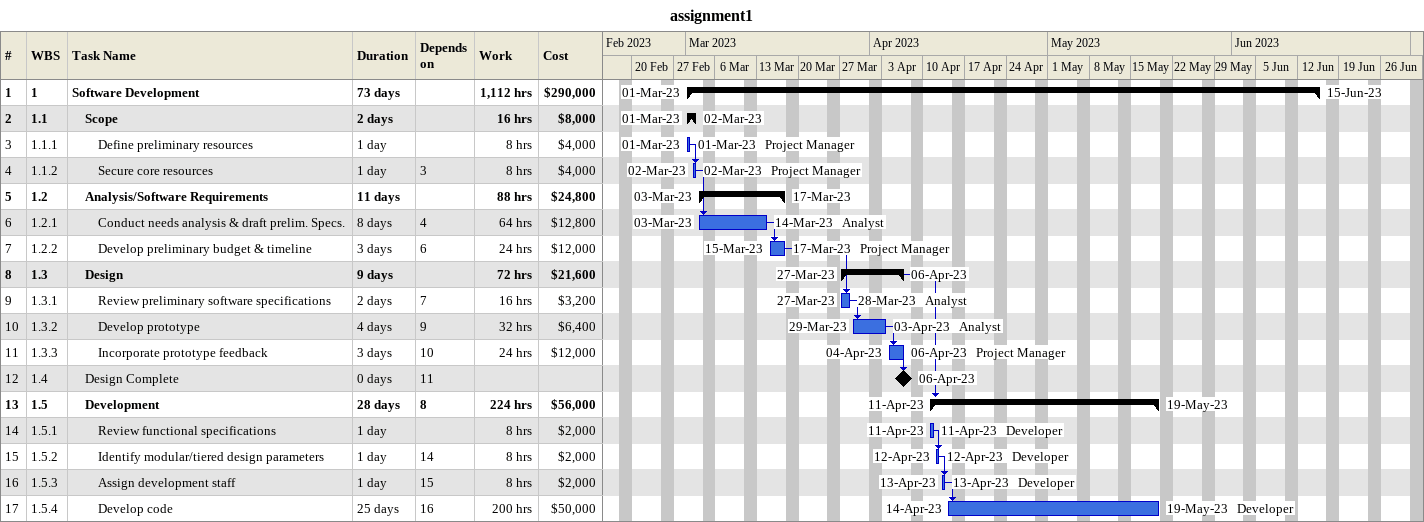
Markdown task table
assignment1

| ID | WBS | Task | Duration | Start | Finish | Predecessors | Resources | Work (h) | Cost ($) |
|---|---|---|---|---|---|---|---|---|---|
| 1 | 1 | **Software Development** | 73d | 2023-03-01 | 2023-06-15 |  |  | 1112 | 290000 |
| 2 | 1.1 | **Scope** | 2d | 2023-03-01 | 2023-03-02 |  |  | 16 | 8000 |
| 3 | 1.1.1 | Define preliminary resources | 1d | 2023-03-01 | 2023-03-01 |  | Project Manager | 8 | 4000 |
| 4 | 1.1.2 | Secure core resources | 1d | 2023-03-02 | 2023-03-02 | 3 | Project Manager | 8 | 4000 |
| 5 | 1.2 | **Analysis/Software Requirements** | 11d | 2023-03-03 | 2023-03-17 |  |  | 88 | 24800 |
| 6 | 1.2.1 | Conduct needs analysis & draft prelim. Specs. | 8d | 2023-03-03 | 2023-03-14 | 4 | Analyst | 64 | 12800 |
| 7 | 1.2.2 | Develop preliminary budget & timeline | 3d | 2023-03-15 | 2023-03-17 | 6 | Project Manager | 24 | 12000 |
| 8 | 1.3 | **Design** | 9d | 2023-03-27 | 2023-04-06 |  |  | 72 | 21600 |
| 9 | 1.3.1 | Review preliminary software specifications | 2d | 2023-03-27 | 2023-03-28 | 7 | Analyst | 16 | 3200 |
| 10 | 1.3.2 | Develop prototype | 4d | 2023-03-29 | 2023-04-03 | 9 | Analyst | 32 | 6400 |
| 11 | 1.3.3 | Incorporate prototype feedback | 3d | 2023-04-04 | 2023-04-06 | 10 | Project Manager | 24 | 12000 |
| 12 | 1.4 | Design Complete | 0d | 2023-04-06 | 2023-04-06 | 11 |  |  |  |
| 13 | 1.5 | **Development** | 28d | 2023-04-11 | 2023-05-19 | 8 |  | 224 | 56000 |
| 14 | 1.5.1 | Review functional specifications | 1d | 2023-04-11 | 2023-04-11 |  | Developer | 8 | 2000 |
| 15 | 1.5.2 | Identify modular/tiered design parameters | 1d | 2023-04-12 | 2023-04-12 | 14 | Developer | 8 | 2000 |
| 16 | 1.5.3 | Assign development staff | 1d | 2023-04-13 | 2023-04-13 | 15 | Developer | 8 | 2000 |
| 17 | 1.5.4 | Develop code | 25d | 2023-04-14 | 2023-05-19 | 16 | Developer | 200 | 50000 |
